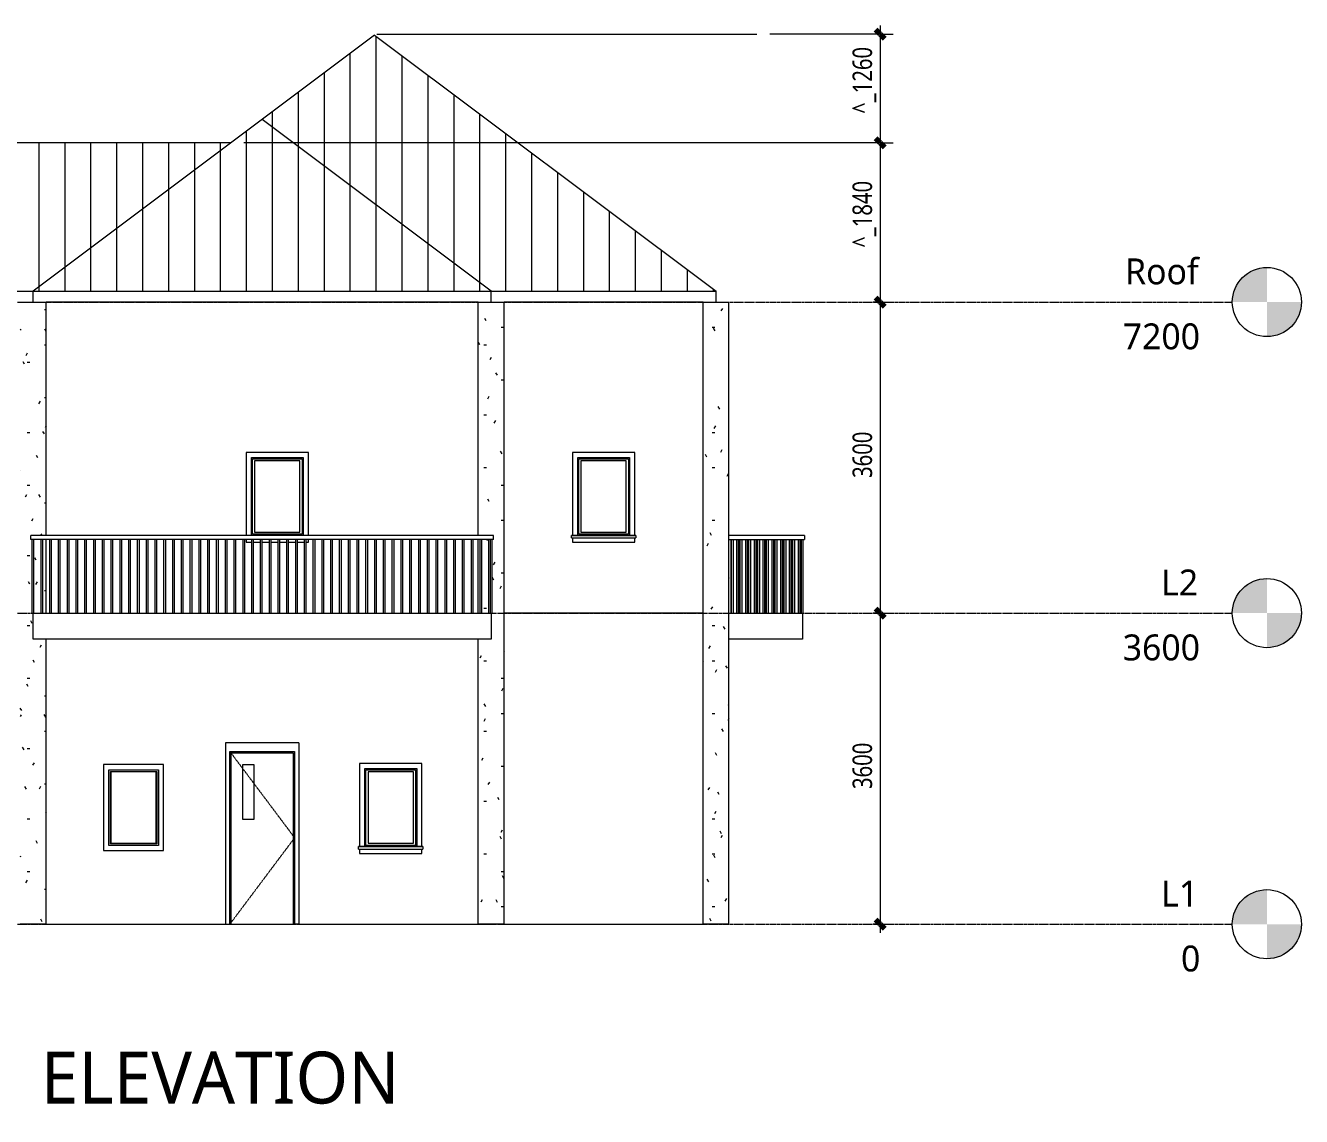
# Model space of a CAD drawing. Header units: millimetres. Extents: x -8146 to 16403, y -2225 to 10400.
# Drawn here: x 1643 to 16403, y -2225 to 10400 of the extents above; entities that cross this region are included whole.
import ezdxf

# ---------------------------------------------------------------- set-up
doc = ezdxf.new("R2010")
doc.units = ezdxf.units.MM
for name, pattern in [('Centre', [31.749999999999996, 6.349999999999999, -4.7625, 15.875, -4.7625]), ('Dash 1_5mm', [3, 1.5, -1.5]), ('Dash Dot 4_5mm', [7.5, 4.5, -1.5, 0, -1.5])]:
    doc.linetypes.add(name, pattern=pattern)
for name, color, linetype, lineweight in [('A-ANNO-DIMS', 211, 'Continuous', 9), ('A-ANNO-DIMS-100', 211, 'Continuous', 9), ('A-COLS', 52, 'Continuous', 9), ('A-DOOR', 31, 'Continuous', 15), ('A-DOOR-FRAM', 31, 'Continuous', 9), ('A-FLOR', 192, 'Continuous', 15), ('A-FLOR-HRAL', 11, 'Continuous', 9), ('A-FLOR-LEVL', 51, 'Continuous', 9), ('A-GENM', 13, 'Continuous', 9), ('A-GLAZ', 151, 'Continuous', 15), ('A-ROOF', 132, 'Continuous', 15), ('A-ROOF-PATT', 132, 'Continuous', 15), ('A-WALL', 113, 'Continuous', 15), ('G-ANNO-TEXT', 231, 'Continuous', 9)]:
    doc.layers.add(name, color=color, linetype=linetype, lineweight=lineweight)
doc.styles.add('Trebuchet MS', font='trebuc.ttf', dxfattribs={"height": 299.9999999999997})
doc.styles.add('Trebuchet MS_1', font='trebuc.ttf', dxfattribs={"height": 600})
doc.styles.add('Trebuchet MS_2', font='trebuc.ttf', dxfattribs={"width": 0.8, "height": 225})
doc.dimstyles.new('Linear_-_2_25mm_Trebuchet_MS', dxfattribs={"dimscale": 304.8, "dimtxt": 231.9639539780046, "dimasz": 0.3280839895013123, "dimexe": 0.4921259842519685, "dimexo": 0.4921259842519685, "dimgap": 0.09842519685039369, "dimtad": 1, "dimdec": 0, "dimzin": 0, "dimdsep": 46, "dimtxsty": 'Trebuchet MS_2', "dimblk1": 'OBLIQUE', "dimblk2": 'OBLIQUE', "dimsah": 1, "dimcen": 0.09, "dimdle": 0.3280839895013123, "dimazin": 0, "dimtfac": 1, "dimtdec": 4, "dimtix": 1, "dimtmove": 0, "dimatfit": 3, "dimfxl": 1, "dimtvp": 1, "dimtolj": 1, "dimtzin": 0, "dimarcsym": 2})
pattern_1 = [(0, (1253.469, 0), (812.8, 203.2), [33.528, -576.072, 33.528, -576.072, -3251.2]), (0, (1253.469, 0), (812.8, 203.2), [-1219.2, 33.528, -1185.672, 33.528, -576.072, -1422.4]), (0, (1253.469, 0), (812.8, 203.2), [-3048, 33.528, -372.872, 33.528, -982.472]), (120, (1558.269, 101.6), (-582.3763620489977, 602.3054481959919), [33.52799999999999, -576.0719999999999, 33.52799999999999, -576.0719999999999, -3251.199999999999]), (120, (1558.269, 101.6), (-582.3763620489977, 602.3054481959919), [-1219.2, 33.52799999999999, -1185.672, 33.52799999999999, -576.0719999999999, -1422.4]), (120, (1558.269, 101.6), (-582.3763620489977, 602.3054481959919), [-3048, 33.52799999999999, -372.8719999999999, 33.52799999999999, -982.4719999999999]), (240, (1659.869, 508), (-230.4236379510019, -805.5054481959917), [33.528, -576.072, 33.528, -576.072, -3251.2]), (240, (1659.869, 508), (-230.4236379510019, -805.5054481959917), [-1219.2, 33.528, -1185.672, 33.528, -576.072, -1422.4]), (240, (1659.869, 508), (-230.4236379510019, -805.5054481959917), [-3048, 33.528, -372.872, 33.528, -982.472])]

# ---------------------------------------------------------------- blocks, each defined once
blk = doc.blocks.new('M_Door-Passage-Single-Vision_Lite - 750 x 2000mm-1696654-South - Architectural')
at = {"layer": 'A-DOOR', "linetype": 'Dash 1_5mm', "lineweight": 9}
for p, q in [((4005.505328124215, 2000.000000000003), (4755.505328124215, 999.9999999999967)), ((4755.505328124215, 999.9999999999967), (4005.505328124216, 0))]:
    blk.add_line(p, q, dxfattribs=at)
at = {"layer": 'A-DOOR', "lineweight": 9}
for p, q in [((4157.905328124207, 1847.599999999999), (4284.905328124207, 1847.599999999999)), ((4157.905328124207, 1212.6), (4157.905328124207, 1847.599999999999)), ((4284.905328124207, 1847.599999999999), (4284.905328124207, 1212.6)), ((4284.905328124207, 1212.6), (4157.905328124207, 1212.6)), ((4021.380328124215, -9.745804163685535e-12), (4739.630328124215, -9.745804163685535e-12))]:
    blk.add_line(p, q, dxfattribs=at)
at = {"layer": 'A-DOOR-FRAM'}
for p, q in [((4805.505328124214, 2100), (3955.505328124215, 2100)), ((3955.505328124215, 2100), (3955.505328124215, 0)), ((4805.505328124214, 2100), (4805.505328124214, 0)), ((4005.505328124215, 2000.000000000002), (4755.505328124214, 2000.000000000002)), ((4005.505328124215, 0), (4005.505328124215, 2000.000000000002)), ((4021.380328124215, 1984.125000000003), (4739.630328124215, 1984.125000000003)), ((4021.380328124215, 0), (4021.380328124215, 1984.125000000002)), ((4739.630328124215, 1984.125000000003), (4739.630328124215, 0)), ((4755.505328124214, 2000.000000000002), (4755.505328124214, 0)), ((3955.505328124215, 0), (4005.505328124215, 0)), ((4005.505328124216, 0), (4021.380328124215, 0)), ((4755.505328124215, 0), (4739.630328124215, 0)), ((4805.505328124214, 0), (4755.505328124214, 0))]:
    blk.add_line(p, q, dxfattribs=at)
blk = doc.blocks.new('M_Window-Fixed - 600 x 900mm-1696655-South - Architectural')
at = {"layer": 'A-GLAZ', "lineweight": 9}
for p, q in [((2624.755328124151, 1768.250000000069), (3161.255328124279, 1768.250000000069)), ((2624.755328124151, 931.7499999999402), (2624.755328124151, 1768.250000000069)), ((2631.105328124121, 1761.900000000057), (2631.105328124121, 938.1000000000071)), ((3154.90532812415, 1761.900000000057), (2631.105328124121, 1761.900000000057)), ((3154.90532812415, 938.1000000000067), (3154.90532812415, 1761.900000000057)), ((3161.255328124279, 1768.250000000069), (3161.255328124279, 931.7499999999402)), ((3161.255328124279, 931.7499999999402), (2624.755328124151, 931.7499999999402)), ((2631.105328124121, 938.1000000000071), (3154.905328124149, 938.1000000000071))]:
    blk.add_line(p, q, dxfattribs=at)
blk = doc.blocks.new('M_Trim-Window-Interior-Flat - Picture Frame-1691733-South - Architectural')
at = {"layer": 'A-GENM'}
for p, q in [((3240.305328124212, 1847.299999999991), (2545.705328124213, 1847.299999999991)), ((2545.705328124213, 1847.299999999991), (2545.705328124213, 852.7000000000032)), ((2605.705328124214, 912.7000000000052), (2605.705328124214, 1787.299999999989)), ((2605.705328124214, 1787.299999999989), (3180.305328124214, 1787.299999999989)), ((3180.305328124214, 1787.299999999989), (3180.305328124214, 912.7000000000052)), ((3240.305328124212, 852.7000000000032), (3240.305328124212, 1847.299999999991)), ((3180.305328124214, 912.7000000000052), (2605.705328124214, 912.7000000000052)), ((2545.705328124213, 852.7000000000032), (3240.305328124212, 852.7000000000032))]:
    blk.add_line(p, q, dxfattribs=at)
blk = doc.blocks.new('M_Window-Fixed - 600 x 900mm-V1-South - Architectural')
at = {"layer": 'A-GLAZ', "lineweight": 9}
for p, q in [((5568.005328124216, 1800.000000000005), (6168.005328124219, 1800.000000000005)), ((5568.005328124216, 900.0000000000035), (5568.005328124216, 1800.000000000006)), ((5580.705328124217, 912.7000000000033), (5580.705328124217, 1787.300000000006)), ((5580.705328124217, 1787.300000000006), (6155.305328124218, 1787.300000000006)), ((6155.305328124218, 1787.300000000006), (6155.305328124218, 912.7000000000032)), ((6168.005328124219, 1800.000000000005), (6168.005328124219, 900.0000000000034)), ((6129.905328124313, 1761.900000000057), (5606.105328124284, 1761.900000000057)), ((5606.105328124284, 1761.900000000056), (5606.105328124284, 938.100000000007)), ((6129.905328124313, 938.100000000007), (6129.905328124313, 1761.900000000057)), ((6168.005328124219, 900.0000000000034), (5568.005328124216, 900.0000000000034)), ((6155.305328124218, 912.7000000000032), (5580.705328124217, 912.7000000000032)), ((5606.105328124284, 938.100000000007), (6129.905328124313, 938.100000000007))]:
    blk.add_line(p, q, dxfattribs=at)
blk = doc.blocks.new('M_Trim-Window-Exterior-Flat - with Sill-1691732-South - Architectural')
at = {"layer": 'A-GENM'}
for p, q in [((5508.005328124219, 1860.000000000007), (5508.005328124219, 900.0000000000063)), ((6228.005328124218, 1860.000000000007), (5508.005328124219, 1860.000000000007)), ((5568.005328124221, 900.0000000000063), (5568.005328124221, 1800.000000000005)), ((5568.005328124221, 1800.000000000005), (6168.005328124221, 1800.000000000005)), ((6168.005328124221, 1800.000000000005), (6168.005328124221, 900.0000000000063)), ((6228.005328124218, 900.0000000000063), (6228.005328124218, 1860.000000000007)), ((5495.305328124222, 897.5419354838787), (5495.305328124221, 900.0000000000063)), ((5495.305328124221, 900.0000000000063), (6240.705328124228, 900.0000000000063)), ((5495.305328124222, 870.0000000000064), (5495.305328124222, 897.5419354838787)), ((6240.705328124228, 897.5419354838787), (5495.305328124222, 897.5419354838787)), ((5508.005328124219, 900.0000000000063), (5568.005328124221, 900.0000000000063)), ((6168.005328124221, 900.0000000000063), (6228.005328124218, 900.0000000000063)), ((6240.705328124228, 900.0000000000063), (6240.705328124228, 897.5419354838787)), ((6240.705328124228, 897.5419354838787), (6240.705328124228, 870.0000000000064)), ((5495.305328124222, 870.0000000000064), (6240.705328124228, 870.0000000000064)), ((5508.005328124219, 870.0000000000067), (5508.005328124219, 819.567629115287)), ((5508.005328124219, 819.567629115287), (6228.005328124218, 819.567629115287)), ((6228.005328124218, 819.567629115287), (6228.005328124218, 870.0000000000067))]:
    blk.add_line(p, q, dxfattribs=at)
blk = doc.blocks.new('M_Window-Fixed - 600 x 900mm-V3-South - Architectural')
at = {"layer": 'A-GLAZ', "lineweight": 9}
for p, q in [((4255.505328124217, 5400.000000000005), (4855.505328124219, 5400.000000000005)), ((4255.505328124217, 4500.000000000004), (4255.505328124217, 5400.000000000007)), ((4268.205328124217, 4512.700000000003), (4268.205328124217, 5387.300000000007)), ((4268.205328124217, 5387.300000000007), (4842.805328124219, 5387.300000000007)), ((4817.405328124313, 5361.900000000057), (4293.605328124284, 5361.900000000057)), ((4293.605328124284, 5361.900000000057), (4293.605328124284, 4538.100000000008)), ((4817.405328124313, 4538.100000000008), (4817.405328124313, 5361.900000000057)), ((4842.805328124219, 5387.300000000007), (4842.805328124219, 4512.700000000003)), ((4855.505328124219, 5400.000000000005), (4855.505328124219, 4500.000000000004)), ((4842.805328124219, 4512.700000000003), (4268.205328124217, 4512.700000000003)), ((4293.605328124284, 4538.100000000008), (4817.405328124313, 4538.100000000008))]:
    blk.add_line(p, q, dxfattribs=at)
blk = doc.blocks.new('M_Trim-Window-Exterior-Flat - with Sill-V4-South - Architectural')
at = {"layer": 'A-GENM'}
for p, q in [((4195.50532812422, 5460.000000000007), (4195.50532812422, 4500.000000000006)), ((4915.50532812422, 5460.000000000007), (4195.50532812422, 5460.000000000007)), ((4255.505328124223, 4500.000000000006), (4255.505328124223, 5400.000000000005)), ((4255.505328124223, 5400.000000000005), (4855.505328124222, 5400.000000000005)), ((4855.505328124222, 5400.000000000005), (4855.505328124222, 4500.000000000006)), ((4915.50532812422, 4500.000000000006), (4915.50532812422, 5460.000000000007)), ((4195.50532812422, 4449.999999999999), (4195.505328124221, 4419.567629115288)), ((4915.50532812422, 4419.567629115288), (4915.50532812422, 4449.999999999999)), ((4195.505328124221, 4419.567629115288), (4260.505328124214, 4419.567629115288)), ((4280.505328124213, 4419.567629115288), (4362.105328124213, 4419.567629115288)), ((4382.105328124212, 4419.567629115288), (4463.705328124214, 4419.567629115288)), ((4483.705328124213, 4419.567629115288), (4565.305328124216, 4419.567629115288)), ((4585.305328124215, 4419.567629115288), (4666.905328124215, 4419.567629115288)), ((4686.905328124214, 4419.567629115288), (4768.505328124214, 4419.567629115288)), ((4788.505328124213, 4419.567629115288), (4870.105328124213, 4419.567629115288)), ((4890.105328124212, 4419.567629115288), (4915.50532812422, 4419.567629115288))]:
    blk.add_line(p, q, dxfattribs=at)
blk = doc.blocks.new('Railing - 20mm-1708141-South - Architectural')
at = {"layer": 'A-FLOR-HRAL'}
for p, q in [((7003.705328124215, 3600), (7003.705328124215, 4450)), ((7023.705328124214, 3600), (7023.705328124214, 4450)), ((7003.705328124215, 3600), (7023.705328124214, 3600))]:
    blk.add_line(p, q, dxfattribs=at)
blk = doc.blocks.new('Railing - 20mm-V7-South - Architectural')
at = {"layer": 'A-FLOR-HRAL'}
for p, q in [((1720.505328124214, 3600), (1720.505328124214, 4450)), ((1740.505328124214, 3600), (1740.505328124214, 4450)), ((1720.505328124214, 3600), (1740.505328124214, 3600))]:
    blk.add_line(p, q, dxfattribs=at)
blk = doc.blocks.new('Railing - Railing-1708273-South - Architectural')
for name, p in [('Railing - 20mm-V7-South - Architectural', (0, 0)), ('Railing - 20mm-1708141-South - Architectural', (-5181.6, 0)), ('Railing - 20mm-1708141-South - Architectural', (-5079.999999999999, 0)), ('Railing - 20mm-1708141-South - Architectural', (-4978.4, 0)), ('Railing - 20mm-1708141-South - Architectural', (-4876.8, 0)), ('Railing - 20mm-1708141-South - Architectural', (-4775.2, 0)), ('Railing - 20mm-1708141-South - Architectural', (-4673.599999999999, 0)), ('Railing - 20mm-1708141-South - Architectural', (-4572, 0)), ('Railing - 20mm-1708141-South - Architectural', (-4470.4, 0)), ('Railing - 20mm-1708141-South - Architectural', (-4368.799999999999, 0)), ('Railing - 20mm-1708141-South - Architectural', (-4267.2, 0)), ('Railing - 20mm-1708141-South - Architectural', (-4165.6, 0)), ('Railing - 20mm-1708141-South - Architectural', (-4063.999999999999, 0)), ('Railing - 20mm-1708141-South - Architectural', (-3962.4, 0)), ('Railing - 20mm-1708141-South - Architectural', (-3860.8, 0)), ('Railing - 20mm-1708141-South - Architectural', (-3759.199999999999, 0)), ('Railing - 20mm-1708141-South - Architectural', (-3657.599999999999, 0)), ('Railing - 20mm-1708141-South - Architectural', (-3556, 0)), ('Railing - 20mm-1708141-South - Architectural', (-3454.399999999999, 0)), ('Railing - 20mm-1708141-South - Architectural', (-3352.8, 0)), ('Railing - 20mm-1708141-South - Architectural', (-3251.2, 0)), ('Railing - 20mm-1708141-South - Architectural', (-3149.599999999999, 0)), ('Railing - 20mm-1708141-South - Architectural', (-3048, 0)), ('Railing - 20mm-1708141-South - Architectural', (-2946.399999999999, 0)), ('Railing - 20mm-1708141-South - Architectural', (-2844.799999999999, 0)), ('Railing - 20mm-1708141-South - Architectural', (-2743.199999999999, 0)), ('Railing - 20mm-1708141-South - Architectural', (-2641.599999999999, 0)), ('Railing - 20mm-1708141-South - Architectural', (-2539.999999999999, 0)), ('Railing - 20mm-1708141-South - Architectural', (-2438.399999999999, 0)), ('Railing - 20mm-1708141-South - Architectural', (-2336.799999999999, 0)), ('Railing - 20mm-1708141-South - Architectural', (-2235.2, 0)), ('Railing - 20mm-1708141-South - Architectural', (-2133.6, 0)), ('Railing - 20mm-1708141-South - Architectural', (-2032, 0)), ('Railing - 20mm-1708141-South - Architectural', (-1930.4, 0)), ('Railing - 20mm-1708141-South - Architectural', (-1828.8, 0)), ('Railing - 20mm-1708141-South - Architectural', (-1727.200000000001, 0)), ('Railing - 20mm-1708141-South - Architectural', (-1625.6, 0)), ('Railing - 20mm-1708141-South - Architectural', (-1524, 0)), ('Railing - 20mm-1708141-South - Architectural', (-1422.399999999999, 0)), ('Railing - 20mm-1708141-South - Architectural', (-1320.800000000001, 0)), ('Railing - 20mm-1708141-South - Architectural', (-1219.2, 0)), ('Railing - 20mm-1708141-South - Architectural', (-1117.599999999999, 0)), ('Railing - 20mm-1708141-South - Architectural', (-1016, 0)), ('Railing - 20mm-1708141-South - Architectural', (-914.399999999999, 0)), ('Railing - 20mm-1708141-South - Architectural', (-812.7999999999993, 0)), ('Railing - 20mm-1708141-South - Architectural', (-711.1999999999997, 0)), ('Railing - 20mm-1708141-South - Architectural', (-609.6, 0)), ('Railing - 20mm-1708141-South - Architectural', (-508.0000000000004, 0)), ('Railing - 20mm-1708141-South - Architectural', (-406.3999999999996, 0)), ('Railing - 20mm-1708141-South - Architectural', (-304.8, 0)), ('Railing - 20mm-1708141-South - Architectural', (-203.2000000000004, 0)), ('Railing - 20mm-1708141-South - Architectural', (-101.6000000000007, 0)), ('Railing - 20mm-1708141-South - Architectural', (0, 0)), ('Railing - 20mm-1708141-South - Architectural', (16.80000000000268, 0))]:
    blk.add_blockref(name, p)
blk = doc.blocks.new('Top Rail Type - Top Rail_Internal_-1708427-South - Architectural')
at = {"layer": 'A-FLOR-HRAL'}
for p, q in [((1705.505328124214, 4450), (1705.505328124214, 4500)), ((7055.505328124216, 4500), (1705.505328124216, 4500)), ((7055.505328124216, 4450), (1705.505328124216, 4450)), ((7055.505328124216, 4450), (7055.505328124216, 4500))]:
    blk.add_line(p, q, dxfattribs=at)
blk = doc.blocks.new('Railing - 20mm-V10-South - Architectural')
at = {"layer": 'A-FLOR-HRAL'}
for p, q in [((10583.30532812426, 3600), (10583.30532812426, 4450)), ((10603.30532812426, 3600), (10603.30532812426, 4450))]:
    blk.add_line(p, q, dxfattribs=at)
blk = doc.blocks.new('Railing - Railing-1708716-South - Architectural')
for p in [(-711.1999999999986, 0), (-609.6, 0), (-507.9999999999993, 0), (-406.3999999999986, 0), (-304.8, 0), (-203.1999999999993, 0), (-101.5999999999986, 0), (0, 0)]:
    blk.add_blockref('Railing - 20mm-V10-South - Architectural', p)
blk = doc.blocks.new('Railing - 20mm-V11-South - Architectural')
at = {"layer": 'A-FLOR-HRAL'}
for p, q in [((9807.705328124235, 3600), (9807.705328124235, 4450)), ((9827.705328124235, 4450), (9827.705328124235, 3600)), ((9807.705328124235, 3600), (9827.705328124235, 3600))]:
    blk.add_line(p, q, dxfattribs=at)
blk = doc.blocks.new('Railing - 20mm-V12-South - Architectural')
at = {"layer": 'A-FLOR-HRAL'}
blk.add_line((10609.90532812424, 3600), (10609.90532812424, 4450), dxfattribs=at)
blk = doc.blocks.new('Railing - 20mm-V13-South - Architectural')
at = {"layer": 'A-FLOR-HRAL'}
for p in [(9800.005328124236, 4450), (9780.505328124238, 3600)]:
    blk.add_line(p, (9800.005328124236, 3600), dxfattribs=at)
blk = doc.blocks.new('Railing - Railing-1714159-South - Architectural')
for name, p in [('Railing - 20mm-V13-South - Architectural', (0, 0)), ('Railing - 20mm-V11-South - Architectural', (0, 0)), ('Railing - 20mm-V12-South - Architectural', (-711.2000000000007, 0)), ('Railing - 20mm-V11-South - Architectural', (101.5999999999986, 0)), ('Railing - 20mm-V12-South - Architectural', (-609.6, 0)), ('Railing - 20mm-V11-South - Architectural', (203.1999999999993, 0)), ('Railing - 20mm-V12-South - Architectural', (-508.0000000000015, 0)), ('Railing - 20mm-V11-South - Architectural', (304.8, 0)), ('Railing - 20mm-V12-South - Architectural', (-406.4000000000007, 0)), ('Railing - 20mm-V11-South - Architectural', (406.3999999999986, 0)), ('Railing - 20mm-V12-South - Architectural', (-304.8000000000022, 0)), ('Railing - 20mm-V11-South - Architectural', (507.9999999999993, 0)), ('Railing - 20mm-V12-South - Architectural', (-203.2000000000014, 0)), ('Railing - 20mm-V11-South - Architectural', (609.6, 0)), ('Railing - 20mm-V12-South - Architectural', (-101.6000000000007, 0)), ('Railing - 20mm-V11-South - Architectural', (711.1999999999986, 0)), ('Railing - 20mm-V12-South - Architectural', (0, 0)), ('Railing - 20mm-V7-South - Architectural', (8900.000000000022, 0))]:
    blk.add_blockref(name, p)
blk = doc.blocks.new('Top Rail Type - Top Rail_Internal_-1714324-South - Architectural')
at = {"layer": 'A-FLOR-HRAL'}
for p, q in [((10655.50532812424, 4500), (9780.505328124236, 4500)), ((9780.505328124236, 4450), (10655.50532812423, 4450)), ((10655.50532812423, 4500), (10655.50532812423, 4450))]:
    blk.add_line(p, q, dxfattribs=at)
blk = doc.blocks.new('Level - M_Level Head - Circle-50818-South - Architectural')
at = {"layer": 'A-FLOR-LEVL'}
h = blk.add_hatch(color=256, dxfattribs=at)
edge = h.paths.add_edge_path()
edge.add_line((16002.8857627654, 1.288203209421295e-12), (15602.8857627654, 1.288203209421295e-12))
edge.add_arc((16002.8857627654, -1.394048223685772e-13), 399.9999999999994, 90.00000000000028, 180.0000000000002, ccw=False)
edge.add_line((16002.8857627654, 399.9999999999997), (16002.8857627654, 1.307398633798584e-12))
h = blk.add_hatch(color=256, dxfattribs=at)
edge = h.paths.add_edge_path()
edge.add_line((16002.8857627654, -399.9999999999997), (16002.8857627654, -2.614797267597169e-12))
edge.add_line((16002.8857627654, -2.590844205840879e-12), (16402.8857627654, -2.590844205840879e-12))
edge.add_arc((16002.8857627654, -1.586231146433191e-13), 399.9999999999991, 269.99999999999994, 359.9999999999998, ccw=False)
blk.add_circle((16002.8857627654, 0), 400, dxfattribs=at)
blk = doc.blocks.new('DIMBLOCK1-South - Architectural')
at = {"layer": 'A-ANNO-DIMS-100', "lineweight": 70}
for p, q in [((11527.98238045957, 10300.00000000018), (11477.98238045957, 10350.00000000018)), ((11527.98238045957, 10300.00000000018), (11577.98238045957, 10250.00000000018)), ((11527.98238045957, 9040.625000000004), (11477.98238045957, 9090.625000000005)), ((11527.98238045957, 9040.625000000004), (11577.98238045957, 8990.625000000004))]:
    blk.add_line(p, q, dxfattribs=at)
at = {"layer": 'A-ANNO-DIMS-100'}
for p, q in [((11527.98238045957, 10400.00000000019), (11527.98238045957, 9040.625000000004)), ((11527.98238045957, 10300.00000000018), (10253.0359395911, 10300.00000000018)), ((11527.98238045957, 10300.00000000018), (11677.98238045957, 10300.00000000018)), ((11527.98238045957, 9040.625000000004), (4168.005328124244, 9040.625000000004)), ((11527.98238045957, 9040.625000000004), (11677.98238045957, 9040.625000000004))]:
    blk.add_line(p, q, dxfattribs=at)
at = {"layer": 'A-ANNO-DIMS-100', "color": 0, "insert": (11210.07690141469, 9377.40886319736), "char_height": 225, "width": 702.9687283265628, "attachment_point": 1, "rotation": 90, "line_spacing_factor": 1.048424650748043, "style": 'Trebuchet MS_2'}
blk.add_mtext('^_1260', dxfattribs=at)
blk = doc.blocks.new('_Oblique')
at = {"color": 0, "linetype": 'ByBlock', "lineweight": -2}
blk.add_line((-0.5, -0.5), (0.5, 0.5), dxfattribs=at)
blk = doc.blocks.new('DIMBLOCK2-South - Architectural')
at = {"layer": 'A-ANNO-DIMS-100'}
for p, q in [((11527.98238045957, 9040.625000000004), (4168.005328124244, 9040.625000000004)), ((11527.98238045957, 9040.625000000004), (11527.98238045957, 7200.000000000183)), ((11527.98238045957, 9040.625000000004), (11677.98238045957, 9040.625000000004)), ((11527.98238045957, 7200.000000000183), (11448.69305857823, 7200.000000000183)), ((11527.98238045957, 7200.000000000183), (11677.98238045957, 7200.000000000183))]:
    blk.add_line(p, q, dxfattribs=at)
at = {"layer": 'A-ANNO-DIMS-100', "lineweight": 70}
for p, q in [((11527.98238045957, 9040.625000000004), (11477.98238045957, 9090.625000000005)), ((11527.98238045957, 9040.625000000004), (11577.98238045957, 8990.625000000004)), ((11527.98238045957, 7200.000000000183), (11477.98238045957, 7250.000000000183)), ((11527.98238045957, 7200.000000000183), (11577.98238045957, 7150.000000000182))]:
    blk.add_line(p, q, dxfattribs=at)
at = {"layer": 'A-ANNO-DIMS-100', "color": 0, "insert": (11210.07690141469, 7827.408863197359), "char_height": 225, "width": 702.9687283265628, "attachment_point": 1, "rotation": 90, "line_spacing_factor": 1.048424650748043, "style": 'Trebuchet MS_2'}
blk.add_mtext('^_1840', dxfattribs=at)
blk = doc.blocks.new('DIMBLOCK3-South - Architectural')
at = {"layer": 'A-ANNO-DIMS-100', "lineweight": 70}
for p, q in [((11527.98238045957, 7200.000000000183), (11477.98238045957, 7250.000000000183)), ((11527.98238045957, 7200.000000000183), (11577.98238045957, 7150.000000000182)), ((11527.98238045957, 3600.000000000181), (11477.98238045957, 3650.000000000181)), ((11527.98238045957, 3600.000000000181), (11577.98238045957, 3550.000000000181))]:
    blk.add_line(p, q, dxfattribs=at)
at = {"layer": 'A-ANNO-DIMS-100'}
for p, q in [((11527.98238045957, 7200.000000000183), (11448.69305857823, 7200.000000000183)), ((11527.98238045957, 7200.000000000183), (11527.98238045957, 3600.000000000181)), ((11527.98238045957, 7200.000000000183), (11677.98238045957, 7200.000000000183)), ((11527.98238045957, 3600.000000000181), (11448.69305857823, 3600.000000000181)), ((11527.98238045957, 3600.000000000181), (11677.98238045957, 3600.000000000181))]:
    blk.add_line(p, q, dxfattribs=at)
at = {"layer": 'A-ANNO-DIMS-100', "color": 0, "insert": (11210.07690141469, 5164.104453581873), "char_height": 225, "width": 566.1493114039432, "attachment_point": 1, "rotation": 90, "line_spacing_factor": 1.048424650748043, "style": 'Trebuchet MS_2'}
blk.add_mtext('3600', dxfattribs=at)
blk = doc.blocks.new('DIMBLOCK4-South - Architectural')
at = {"layer": 'A-ANNO-DIMS-100'}
for p, q in [((11527.98238045957, 3600.000000000181), (11448.69305857823, 3600.000000000181)), ((11527.98238045957, 3600.000000000181), (11527.98238045957, -100)), ((11527.98238045957, 3600.000000000181), (11677.98238045957, 3600.000000000181)), ((11527.98238045957, 0), (11448.69305857823, 0)), ((11527.98238045957, 0), (11677.98238045957, 0))]:
    blk.add_line(p, q, dxfattribs=at)
at = {"layer": 'A-ANNO-DIMS-100', "lineweight": 70}
for p, q in [((11527.98238045957, 3600.000000000181), (11477.98238045957, 3650.000000000181)), ((11527.98238045957, 3600.000000000181), (11577.98238045957, 3550.000000000181)), ((11527.98238045957, 0), (11477.98238045957, 50.00000000000004)), ((11527.98238045957, 0), (11577.98238045957, -50.00000000000004))]:
    blk.add_line(p, q, dxfattribs=at)
at = {"layer": 'A-ANNO-DIMS-100', "color": 0, "insert": (11210.07690141469, 1564.104453581781), "char_height": 225, "width": 566.1493114039432, "attachment_point": 1, "rotation": 90, "line_spacing_factor": 1.048424650748043, "style": 'Trebuchet MS_2'}
blk.add_mtext('3600', dxfattribs=at)

msp = doc.modelspace()

# ---------------------------------------------------------------- hatches: boundary and pattern name
at = {"layer": 'A-COLS'}
h = msp.add_hatch(dxfattribs=at)
h.set_pattern_fill('FP_1', color=256, style=0, pattern_type=2)
h.set_pattern_definition(pattern_1)
h.paths.add_polyline_path([(1880.505328124216, -2.165734258596785e-12), (1880.505328124216, 3300.000000000001), (1730.505328124214, 3300.000000000001), (1730.505328124214, 3600), (1720.505328124214, 3600), (1720.505328124214, 4450.000000000002), (1705.505328124217, 4450.000000000002), (1705.505328124217, 4500.000000000002), (1880.505328124216, 4500.000000000002), (1880.505328124216, 7200.000000000005), (1580.505328124218, 7200.000000000005), (1580.505328124218, -2.165734258596785e-12)])
h.paths.add_polyline_path([(1740.505328124214, 3600), (1822.105328124215, 3600), (1822.105328124215, 4450.000000000002), (1740.505328124214, 4450.000000000002), (1740.505328124214, 3735.266041807641)])
h.paths.add_polyline_path([(1842.105328124212, 3600), (1880.505328124216, 3600), (1880.505328124216, 4450.000000000002), (1842.105328124212, 4450.000000000002), (1842.105328124212, 3623.073946795198)])
h = msp.add_hatch(dxfattribs=at)
h.set_pattern_fill('FP_1', color=256, style=0, pattern_type=2)
h.set_pattern_definition(pattern_1)
h.paths.add_polyline_path([(7180.505328124226, -2.165734258596785e-12), (7180.505328124226, 7200.000000000005), (6880.505328124225, 7200.000000000005), (6880.505328124225, 4500.000000000002), (7055.505328124223, 4500.000000000002), (7055.505328124223, 4450.000000000002), (7040.505328124222, 4450.000000000002), (7040.505328124222, 3600), (7030.505328124224, 3600), (7030.505328124224, 3300.000000000001), (6880.505328124225, 3300.000000000001), (6880.505328124225, -2.165734258596785e-12)])
h.paths.add_polyline_path([(6902.105328124217, 3600), (6902.105328124217, 4450.000000000002), (6880.505328124225, 4450.000000000002), (6880.505328124225, 3600)])
h.paths.add_polyline_path([(6922.105328124216, 3600), (7003.705328124222, 3600), (7003.705328124222, 4450.000000000002), (6922.105328124216, 4450.000000000002), (6922.105328124216, 3623.073946795198)])
h = msp.add_hatch(dxfattribs=at)
h.set_pattern_fill('FP_1', color=256, style=0, pattern_type=2)
h.set_pattern_definition(pattern_1)
h.paths.add_polyline_path([(9780.50532812423, -2.165734258596785e-12), (9780.50532812423, 7200.000000000005), (9480.505328124234, 7200.000000000005), (9480.505328124234, -2.165734258596785e-12), (9612.96975514623, -2.165734258596785e-12)])
at = {"layer": 'A-ROOF-PATT', "lineweight": 9}
h = msp.add_hatch(dxfattribs=at)
h.set_pattern_fill('FP_4', color=256, style=0, pattern_type=2)
h.set_pattern_definition([(90, (0, 6981.23), (-300, 1.83697019872103e-14), [])])
h.paths.add_polyline_path([(7138.484488634354, 7325.000000000005), (9630.505328124233, 7325.000000000005), (5680.505328124242, 10287.50000000001), (4380.505328124236, 9312.500000000013), (7030.505328124234, 7325.000000000005)])
h = msp.add_hatch(dxfattribs=at)
h.set_pattern_fill('FP_3', color=256, style=0, pattern_type=2)
h.set_pattern_definition([(90, (0, 8421.23), (-300, 1.83697019872103e-14), [])])
h.paths.add_polyline_path([(7030.505328124228, 7325.000000000005), (4380.505328124226, 9312.500000000015), (1730.505328124216, 7325.000000000005), (6431.48869820239, 7325.000000000005)])
h = msp.add_hatch(dxfattribs=at)
h.set_pattern_fill('FP_2', color=256, style=0, pattern_type=2)
h.set_pattern_definition([(90, (0, 4761.23), (-300, 1.83697019872103e-14), [])])
h.paths.add_polyline_path([(1730.505328124237, 7325.000000000005), (4018.005328124246, 9040.625000000011), (-3156.994671875754, 9040.62500000001), (-5444.494671875766, 7325.000000000005), (68.52658431470986, 7325.000000000005)])

# ---------------------------------------------------------------- linework, layer by layer
at = {"layer": 'A-COLS'}
for p, q in [((1580.505328124217, 7200.000000000001), (1880.505328124218, 7200.000000000001)), ((1880.505328124218, 4499.999999999998), (1880.505328124218, 7200.000000000001)), ((6880.505328124221, 4499.999999999998), (6880.505328124221, 7200.000000000001)), ((6880.505328124221, 7200.000000000001), (7180.505328124221, 7200.000000000001)), ((7180.505328124221, 0), (7180.505328124221, 7200.000000000001)), ((9480.505328124227, 0), (9480.505328124227, 7200.000000000001)), ((9480.505328124227, 7200.000000000001), (9780.505328124227, 7200.000000000001)), ((9780.505328124227, 0), (9780.505328124227, 7200.000000000001)), ((1880.505328124218, 3600), (1880.505328124218, 4449.999999999999)), ((6880.505328124221, 3600), (6880.505328124221, 4449.999999999999)), ((1880.505328124218, 0), (1880.505328124218, 3300)), ((6880.505328124221, 0), (6880.505328124221, 3300)), ((1880.505328124218, 0), (1580.505328124217, 0)), ((7180.505328124221, 0), (6880.505328124221, 0)), ((9780.505328124227, 0), (9480.505328124227, 0))]:
    msp.add_line(p, q, dxfattribs=at)
at = {"layer": 'A-FLOR'}
for p, q in [((1730.505328124213, 3300), (1730.505328124213, 3600)), ((1740.505328124213, 3600), (1822.105328124213, 3600)), ((1842.105328124212, 3600), (1923.705328124214, 3600)), ((1943.705328124214, 3600), (2025.305328124214, 3600)), ((2045.305328124213, 3600), (2126.905328124215, 3600)), ((2146.905328124214, 3600), (2228.505328124214, 3600)), ((2248.505328124213, 3600), (2330.105328124215, 3600)), ((2350.105328124214, 3600), (2431.705328124214, 3600)), ((2451.705328124213, 3600), (2533.305328124213, 3600)), ((2553.305328124212, 3600), (2634.905328124215, 3600)), ((2654.905328124213, 3600), (2736.505328124214, 3600)), ((2756.505328124212, 3600), (2838.105328124215, 3600)), ((2858.105328124213, 3600), (2939.705328124214, 3600)), ((2959.705328124213, 3600), (3041.305328124213, 3600)), ((3061.305328124212, 3600), (3142.905328124215, 3600)), ((3162.905328124213, 3600), (3244.505328124215, 3600)), ((3264.505328124214, 3600), (3346.105328124214, 3600)), ((3366.105328124213, 3600), (3447.705328124216, 3600)), ((3467.705328124214, 3600), (3549.305328124215, 3600)), ((3569.305328124214, 3600), (3650.905328124214, 3600)), ((3670.905328124213, 3600), (3752.505328124215, 3600)), ((3772.505328124214, 3600), (3854.105328124214, 3600)), ((3874.105328124213, 3600), (3955.705328124215, 3600)), ((3975.705328124214, 3600), (4057.305328124214, 3600)), ((4077.305328124213, 3600), (4158.905328124215, 3600)), ((4178.905328124214, 3600), (4260.505328124214, 3600)), ((4280.505328124214, 3600), (4362.105328124213, 3600)), ((4382.105328124213, 3600), (4463.705328124214, 3600)), ((4483.705328124214, 3600), (4565.305328124216, 3600)), ((4585.305328124215, 3600), (4666.905328124215, 3600)), ((4686.905328124214, 3600), (4768.505328124214, 3600)), ((4788.505328124214, 3600), (4870.105328124213, 3600)), ((4890.105328124212, 3600), (4971.705328124214, 3600)), ((4991.705328124213, 3600), (5073.305328124216, 3600)), ((5093.305328124214, 3600), (5174.905328124215, 3600)), ((5194.905328124213, 3600), (5276.505328124214, 3600)), ((5296.505328124214, 3600), (5378.105328124214, 3600)), ((5398.105328124214, 3600), (5479.705328124215, 3600)), ((5499.705328124212, 3600), (5581.305328124216, 3600)), ((5601.305328124215, 3600), (5682.905328124214, 3600)), ((5702.905328124214, 3600), (5784.505328124213, 3600)), ((5804.505328124213, 3600), (5886.105328124216, 3600)), ((5906.105328124213, 3600), (5987.705328124216, 3600)), ((6007.705328124215, 3600), (6089.305328124215, 3600)), ((6109.305328124215, 3600), (6190.905328124213, 3600)), ((6210.905328124213, 3600), (6292.505328124213, 3600)), ((6312.505328124212, 3600), (6394.105328124215, 3600)), ((6414.105328124212, 3600), (6495.705328124215, 3600)), ((6515.705328124214, 3600), (6597.305328124214, 3600)), ((6617.305328124214, 3600), (6698.905328124214, 3600)), ((6718.905328124212, 3600), (6800.505328124213, 3600)), ((6820.505328124211, 3600), (6902.105328124211, 3600)), ((6922.10532812421, 3600), (7003.705328124215, 3600)), ((7030.505328124217, 3600), (7030.505328124217, 3300)), ((9800.00532812425, 3600), (9807.705328124244, 3600)), ((9827.705328124246, 3600), (9909.305328124237, 3600)), ((9929.30532812424, 3600), (10010.90532812424, 3600)), ((10030.90532812424, 3600), (10112.50532812424, 3600)), ((10132.50532812424, 3600), (10214.10532812423, 3600)), ((10234.10532812424, 3600), (10315.70532812423, 3600)), ((10335.70532812424, 3600), (10417.30532812423, 3600)), ((10437.30532812424, 3600), (10518.90532812423, 3600)), ((10538.90532812424, 3600), (10620.50532812423, 3600)), ((10630.50532812424, 3600), (10630.50532812424, 3300)), ((7030.505328124217, 3300), (1730.505328124214, 3300)), ((10630.50532812424, 3300), (9780.505328124238, 3300))]:
    msp.add_line(p, q, dxfattribs=at)
at = {"layer": 'A-FLOR-LEVL', "linetype": 'Dash Dot 4_5mm'}
msp.add_line((5705.505328124244, 10300.00000000018), (10103.0359395911, 10300.00000000018), dxfattribs=at)
at = {"layer": 'A-FLOR-LEVL', "linetype": 'Centre'}
for p, q in [((-8146.394380078247, 7200.000000000183), (15602.88576276541, 7200.000000000183)), ((-8146.394380078246, 3600.000000000181), (15602.88576276541, 3600.000000000181)), ((-8146.394380078246, 0), (15602.88576276541, 0))]:
    msp.add_line(p, q, dxfattribs=at)
at = {"layer": 'A-ROOF'}
for p, q in [((5680.505328124234, 10287.50000000001), (1730.505328124215, 7325)), ((5680.505328124234, 10287.50000000001), (9630.505328124225, 7325)), ((7030.505328124221, 7325), (4380.505328124224, 9312.500000000007)), ((4018.005328124244, 9040.625000000004), (-3156.994671875749, 9040.625000000004)), ((-5444.494671875761, 7325), (9630.505328124225, 7325)), ((1730.505328124215, 7200.000000000001), (1730.505328124215, 7325)), ((7030.505328124221, 7200.000000000001), (7030.505328124221, 7325)), ((9630.505328124225, 7200.000000000001), (9630.505328124225, 7325))]:
    msp.add_line(p, q, dxfattribs=at)
at = {"layer": 'A-WALL'}
for p, q in [((6880.505328124221, 7200.000000000001), (1880.505328124216, 7200.000000000001)), ((9480.505328124227, 7200.000000000001), (7180.50532812423, 7200.000000000001)), ((9480.505328124227, 3600), (7180.505328124236, 3600)), ((1880.505328124218, 0), (3955.505328124216, 0)), ((4805.505328124215, 0), (6880.505328124221, 0)), ((7180.50532812423, 0), (9480.505328124227, 0))]:
    msp.add_line(p, q, dxfattribs=at)

# ---------------------------------------------------------------- block references
at = {"layer": 'A-DOOR', "linetype": 'Dash 1_5mm', "lineweight": 9}
msp.add_blockref('M_Door-Passage-Single-Vision_Lite - 750 x 2000mm-1696654-South - Architectural', (0, 0), dxfattribs=at)
at = {"layer": 'A-FLOR-HRAL'}
for name in ['Top Rail Type - Top Rail_Internal_-1708427-South - Architectural', 'Railing - Railing-1708273-South - Architectural', 'Top Rail Type - Top Rail_Internal_-1714324-South - Architectural', 'Railing - Railing-1714159-South - Architectural', 'Railing - Railing-1708716-South - Architectural']:
    msp.add_blockref(name, (0, 0), dxfattribs=at)
at = {"layer": 'A-FLOR-LEVL'}
for p in [(0, 7200.000000000178), (0, 3600.000000000179), (0, 0)]:
    msp.add_blockref('Level - M_Level Head - Circle-50818-South - Architectural', p, dxfattribs=at)
at = {"layer": 'A-GENM'}
for name, p in [('M_Trim-Window-Exterior-Flat - with Sill-V4-South - Architectural', (0, 0)), ('M_Trim-Window-Exterior-Flat - with Sill-1691732-South - Architectural', (2462.500000000014, 3600)), ('M_Trim-Window-Interior-Flat - Picture Frame-1691733-South - Architectural', (0, 0)), ('M_Trim-Window-Exterior-Flat - with Sill-1691732-South - Architectural', (0, 0))]:
    msp.add_blockref(name, p, dxfattribs=at)
at = {"layer": 'A-GLAZ', "lineweight": 9}
for name, p in [('M_Window-Fixed - 600 x 900mm-V3-South - Architectural', (0, 0)), ('M_Window-Fixed - 600 x 900mm-V1-South - Architectural', (2462.500000000013, 3600)), ('M_Window-Fixed - 600 x 900mm-V1-South - Architectural', (0, 0)), ('M_Window-Fixed - 600 x 900mm-1696655-South - Architectural', (0, 0))]:
    msp.add_blockref(name, p, dxfattribs=at)

# ---------------------------------------------------------------- texts
at = {"layer": 'A-FLOR-LEVL', "char_height": 299.9999999999997, "attachment_point": 1, "style": 'Trebuchet MS', "bg_fill": 3, "box_fill_scale": 1.25, "bg_fill_color": 256, "bg_fill_true_color": 13158600, "bg_fill_transparency": 0}
for s, insert, width in [('Roof', (14362.63967024971, 7704.69872899769), 1034.176874999999), ('7200', (14335.41261112659, 6952.867212653169), 1090.294999999999), ('L2', (14779.6396702497, 4104.698728997691), 529.1137499999994), ('3600', (14335.41261112659, 3352.86721265317), 1090.294999999999), ('L1', (14779.6396702497, 504.6987289975123), 529.1137499999994), ('0', (15009.41261112659, -247.1327873470086), 272.5737499999997)]:
    msp.add_mtext(s, dxfattribs=dict(at, insert=insert, width=width))
at = {"layer": 'G-ANNO-TEXT', "color": 7, "insert": (-1007.450417031359, -1475.215396082915), "char_height": 600, "width": 8497.8875, "attachment_point": 1, "style": 'Trebuchet MS_1', "bg_fill": 3, "box_fill_scale": 1.25, "bg_fill_color": 256, "bg_fill_true_color": 13158600, "bg_fill_transparency": 0}
msp.add_mtext('SOUTH ELEVATION', dxfattribs=at)

# ---------------------------------------------------------------- dimensions: what is measured, and where the dimension line sits
at = {"layer": 'A-ANNO-DIMS'}
for base, p1, p2, text, override, picture, middle in [((11527.98238045958, 9040.62500000001), (10103.0359395911, 10300.00000000018), (4018.005328124244, 9040.625000000004), '^_1260', {"dimpost": '<>', "dimfxl": 6213.986074422292}, 'DIMBLOCK1-South - Architectural', (11383.1339003508, 9670.312500000095)), ((11527.98238045958, 7200.000000000186), (4018.005328124244, 9040.625000000004), (11598.69305857823, 7200.000000000183), '^_1840', {"dimpost": '<>', "dimfxl": 7800.943972192078}, 'DIMBLOCK2-South - Architectural', (11383.51268821396, 8120.312500000093))]:
    dim = msp.add_linear_dim(base=base, p1=p1, p2=p2, angle=89.99999999999991, text=text, dimstyle='Linear_-_2_25mm_Trebuchet_MS', override=override, dxfattribs=at)
    dim.commit()
    dim.dimension.update_dxf_attribs({"geometry": picture, "text_midpoint": middle})
for base, p1, p2, override, picture, middle in [((11527.98238045958, 3600.000000000183), (11598.69305857823, 7200.000000000183), (11598.69305857823, 3600.000000000181), {"dimpost": '<>', "dimfxl": 3600.000000000001}, 'DIMBLOCK3-South - Architectural', (11383.1339003508, 5400.00000000018)), ((11527.98238045958, -1.137114430566043e-14), (11598.69305857823, 3600.000000000181), (11598.69305857823, 0), {"dimpost": '<>', "dimfxl": 3600.000000000181}, 'DIMBLOCK4-South - Architectural', (11383.1339003508, 1800.000000000088))]:
    dim = msp.add_linear_dim(base=base, p1=p1, p2=p2, angle=89.99999999999991, dimstyle='Linear_-_2_25mm_Trebuchet_MS', override=override, dxfattribs=at)
    dim.commit()
    dim.dimension.update_dxf_attribs({"geometry": picture, "text_midpoint": middle})

doc.saveas('drawing.dxf')
